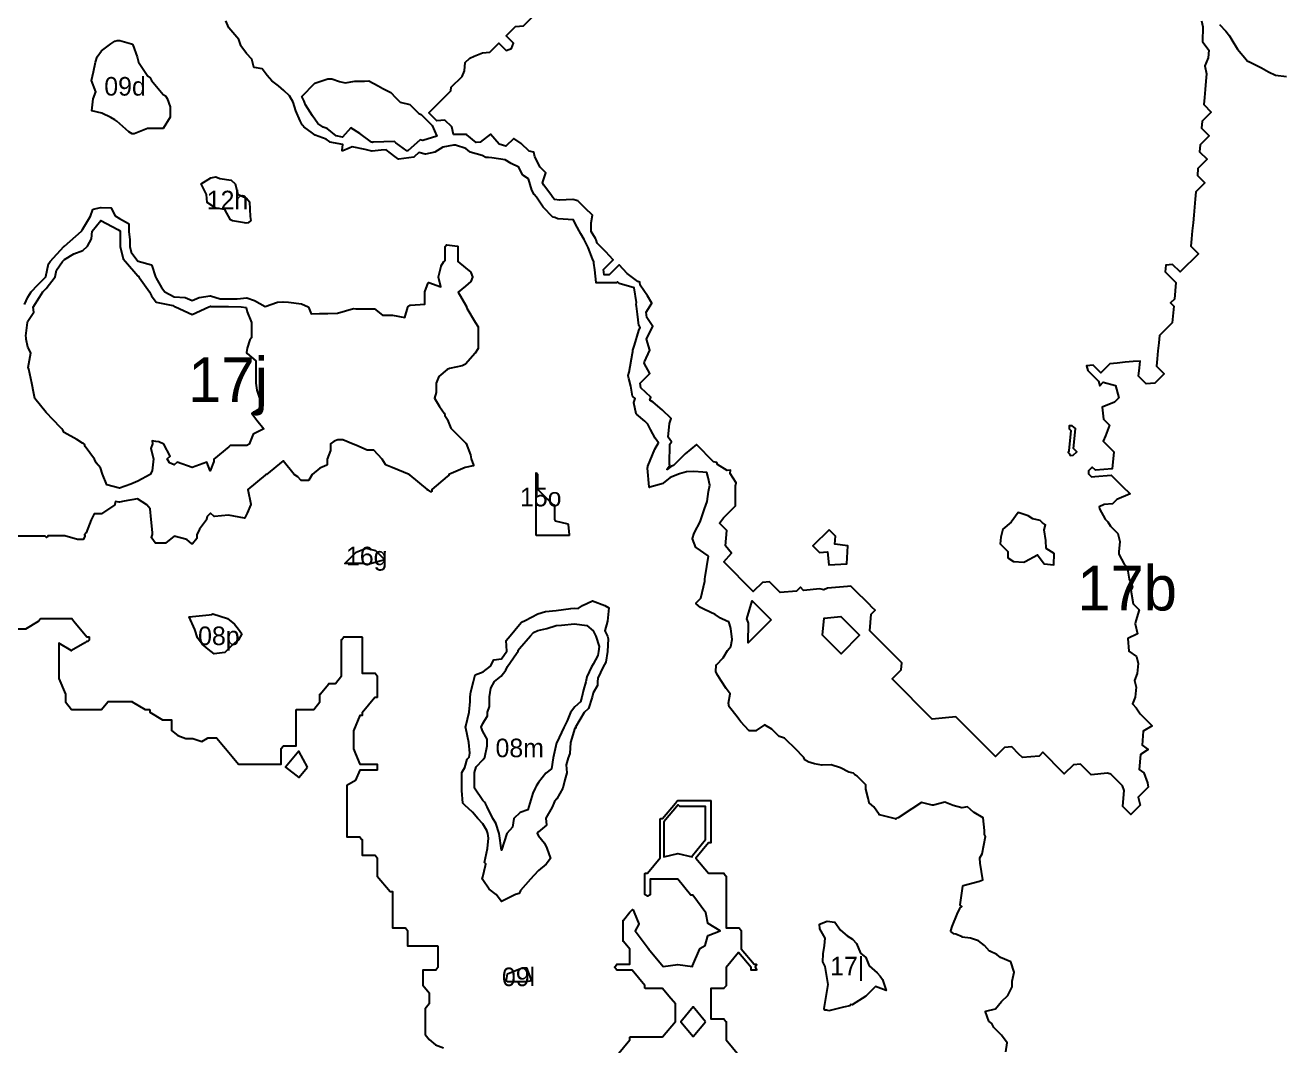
# Model space of a CAD drawing. Header units: millimetres. Extents: x 0 to 500, y 0 to 700.
# Drawn here: x 192.3 to 361.2, y 130.4 to 267.6 of the extents above; entities that cross this region are included whole.
import ezdxf
from ezdxf.enums import TextEntityAlignment as Align

# ---------------------------------------------------------------- set-up
doc = ezdxf.new("R2010")
doc.units = ezdxf.units.MM
doc.layers.add('CORTE', color=1, linetype='Continuous')
doc.layers.add('GRABADO', color=5, linetype='Continuous')

msp = doc.modelspace()

# ---------------------------------------------------------------- linework, layer by layer
at = {"layer": 'CORTE'}
for points in [[(324.12, 129.59), (324.29, 130.8), (323.54, 131.82), (322.51, 132.85), (322.51, 132.85), (322.5, 132.86), (322.22, 133.39), (321.85, 133.68), (321.85, 133.69), (321.85, 133.69), (321.84, 133.7), (321.84, 133.71), (321.38, 134.98), (321.38, 134.98), (321.38, 134.99), (321.38, 135), (321.38, 135.01), (321.38, 135.01), (321.38, 135.02), (321.38, 135.03), (321.38, 135.03), (321.39, 135.04), (321.39, 135.05), (321.4, 135.06), (321.41, 135.07), (321.42, 135.07), (321.43, 135.07), (322.74, 135.4), (323.52, 136.37), (323.53, 136.38), (323.53, 136.38), (324.36, 137.16), (324.96, 138.35), (324.96, 139.08), (324.96, 139.08), (324.96, 139.09), (325.22, 140.33), (324.77, 141.69), (323.39, 142.26), (323.39, 142.26), (323.38, 142.27), (323.38, 142.27), (323.37, 142.27), (322.92, 142.7), (321.94, 143.11), (321.94, 143.11), (321.93, 143.11), (321.92, 143.12), (321.92, 143.12), (321.22, 143.9), (320.45, 144.53), (319.35, 144.86), (318.25, 145.03), (318.25, 145.03), (318.24, 145.04), (317.4, 145.42), (317.09, 145.48), (317.08, 145.49), (317.07, 145.49), (317.06, 145.5), (317.06, 145.5), (316.74, 145.79), (316.73, 145.8), (316.73, 145.81), (316.72, 145.82), (316.72, 145.82), (316.72, 145.83), (316.71, 145.84), (316.71, 145.85), (316.71, 145.85), (316.71, 145.86), (316.72, 145.87), (316.72, 145.87), (316.9, 146.43), (317.59, 148.1), (317.92, 148.87), (317.92, 148.87), (317.93, 148.88), (317.93, 148.89), (318.18, 149.13), (317.98, 149.32), (317.98, 149.33), (317.97, 149.34), (317.97, 149.34), (317.97, 149.35), (317.97, 149.36), (317.96, 149.37), (317.96, 149.37), (317.96, 149.38), (318.33, 151.89), (318.33, 151.9), (318.33, 151.91), (318.34, 151.92), (318.34, 151.92), (318.35, 151.93), (318.36, 151.94), (318.36, 151.94), (318.37, 151.95), (318.37, 151.95), (318.38, 151.95), (320.58, 152.56), (321.01, 152.71), (320.66, 154.94), (320.66, 154.94), (320.62, 155.63), (320.62, 155.64), (320.62, 155.65), (320.62, 155.66), (320.62, 155.67), (320.63, 155.67), (320.95, 156.21), (321.36, 158.53), (321.26, 158.82), (321.26, 158.82), (321.26, 158.83), (321.26, 158.84), (321.25, 159.34), (321.05, 161.06), (319.84, 161.79), (319.83, 161.79), (319.34, 162.19), (318.96, 162.53), (318.21, 162.39), (318.2, 162.39), (318.18, 162.39), (318.18, 162.39), (317.01, 162.71), (317.01, 162.71), (315.89, 163.15), (314.39, 162.76), (314.38, 162.76), (314.21, 162.76), (314.2, 162.76), (314.19, 162.76), (312.76, 163.1), (311.46, 162.27), (309.64, 161.05), (309.64, 161.04), (309.63, 161.04), (309.63, 161.04), (309.44, 160.99), (309.37, 160.91), (309.35, 160.9), (309.34, 160.9), (309.33, 160.9), (309.32, 160.89), (309.31, 160.89), (309.3, 160.9), (307.13, 161.47), (307.13, 161.47), (307.12, 161.47), (307.11, 161.48), (307.1, 161.48), (307.1, 161.49), (307.1, 161.49), (307.09, 161.5), (306.35, 162.55), (305.77, 163.04), (305.76, 163.04), (305.76, 163.05), (305.75, 163.05), (305.75, 163.06), (305.75, 163.07), (305.63, 163.69), (305.29, 164.91), (305.29, 164.91), (305.29, 164.92), (305.28, 165.48), (304.11, 166.65), (303.83, 166.85), (303.82, 166.85), (303.82, 166.86), (303.63, 167.07), (303.02, 167.18), (303.01, 167.18), (303.01, 167.18), (303.01, 167.18), (301.9, 167.78), (300.62, 168.19), (299.42, 168.14), (299.41, 168.14), (299.4, 168.14), (298.41, 168.32), (298.41, 168.33), (297.5, 168.6), (297.49, 168.6), (297.48, 168.61), (297.15, 168.8), (297.14, 168.81), (297.14, 168.81), (297.13, 168.82), (297.13, 168.83), (297.12, 168.83), (297.12, 168.84), (296.97, 169.16), (295.82, 170.38), (294.59, 171.54), (294.35, 171.77), (293.68, 171.98), (293.68, 171.98), (293.67, 171.98), (293.66, 171.99), (293.66, 171.99), (293.66, 171.99), (292.67, 172.98), (291.69, 173.56), (290.57, 172.78), (290.56, 172.77), (290.55, 172.77), (290.54, 172.77), (290.53, 172.77), (290.53, 172.77), (289.64, 172.77), (289.63, 172.77), (289.62, 172.78), (289.61, 172.78), (289.61, 172.78), (289.6, 172.79), (289.59, 172.79), (289.58, 172.8), (288.52, 173.96), (288.52, 173.96), (288.23, 174.33), (288.22, 174.33), (288.01, 174.63), (286.96, 175.95), (286.96, 175.96), (286.95, 175.96), (286.95, 175.98), (286.82, 176.45), (286.82, 176.46), (286.82, 176.47), (286.82, 176.48), (286.82, 176.49), (287.07, 177.72), (286.55, 178.42), (286.55, 178.42), (285.87, 179.45), (285.87, 179.45), (285.42, 180.18), (285.15, 180.67), (285.14, 180.68), (285.14, 180.69), (285.14, 180.7), (285.14, 180.71), (285.19, 181.57), (285.19, 181.58), (285.19, 181.58), (285.19, 181.59), (285.2, 181.6), (285.2, 181.61), (285.2, 181.61), (285.21, 181.62), (286.14, 182.55), (286.72, 183.55), (286.72, 183.55), (287.17, 184.07), (287.34, 185.03), (287.14, 186.52), (286.96, 187.14), (286.87, 187.38), (286.63, 187.51), (285.77, 187.88), (285.76, 187.88), (285.75, 187.89), (285.03, 188.39), (283.63, 189.08), (283.1, 189.34), (283.1, 189.34), (283.09, 189.34), (282.51, 189.84), (282.51, 189.85), (282.5, 189.85), (282.5, 189.86), (282.49, 189.87), (282.49, 189.88), (282.49, 189.88), (282.49, 189.89), (282.49, 189.9), (282.49, 189.91), (282.49, 189.91), (282.49, 189.92), (282.49, 189.93), (282.5, 189.94), (282.51, 189.95), (283.14, 190.58), (283.64, 192.88), (283.65, 193.16), (283.66, 193.16), (283.7, 193.44), (284.14, 196.25), (284.13, 196.29), (282.49, 197.38), (282.48, 197.39), (282.48, 197.39), (282.47, 197.4), (282.47, 197.4), (282.47, 197.41), (282.46, 197.41), (282.01, 198.55), (282.01, 198.56), (282.01, 198.58), (282.01, 198.59), (282.01, 198.6), (282.21, 199.32), (282.21, 199.33), (283.06, 200.95), (283.08, 201), (283.63, 202.6), (283.96, 203.56), (284.14, 204.91), (284.14, 204.91), (284.35, 205.79), (284.12, 206.82), (283.91, 207.46), (283.41, 207.54), (282.2, 207.59), (281.21, 207.57), (280.24, 207.29), (279.02, 206.79), (278.08, 206.02), (278.07, 206.02), (278.06, 206.02), (278.06, 206.01), (276.25, 205.49), (276.24, 205.48), (276.23, 205.48), (276.22, 205.49), (276.21, 205.49), (276.21, 205.49), (276.2, 205.49), (276.19, 205.5), (276.18, 205.5), (276.18, 205.51), (276.18, 205.51), (276.17, 205.52), (276.17, 205.53), (276.16, 205.53), (276.16, 205.54), (276.16, 205.54), (276.16, 205.55), (275.96, 208.08), (275.97, 208.09), (275.97, 208.1), (275.97, 208.11), (275.97, 208.12), (276.02, 208.19), (276.01, 208.27), (276.01, 208.28), (276.01, 208.29), (276.01, 208.3), (276.01, 208.31), (276.95, 210.6), (277.43, 211.45), (276.98, 212.09), (276.97, 212.09), (276.36, 213.24), (275.99, 213.98), (275.59, 214.37), (274.48, 215.32), (274.47, 215.33), (274.46, 215.34), (274.46, 215.35), (274.46, 215.35), (274.45, 215.36), (274.11, 216.84), (274.11, 216.85), (274.1, 216.86), (274.1, 216.87), (274.11, 216.87), (274.28, 217.43), (273.98, 217.71), (273.97, 217.71), (273.96, 217.72), (273.96, 217.73), (273.95, 217.74), (273.73, 219.06), (273.46, 220.13), (273.34, 220.49), (273.34, 220.49), (273.34, 220.5), (273.34, 220.5), (273.34, 220.52), (273.34, 220.53), (273.34, 220.53), (273.5, 220.95), (273.94, 223.52), (273.97, 223.72), (273.99, 223.9), (273.99, 223.91), (273.99, 223.91), (274.23, 224.6), (274.8, 226.57), (274.8, 226.57), (274.8, 226.58), (274.99, 226.95), (274.82, 227.22), (274.81, 227.23), (274.81, 227.23), (274.81, 227.24), (274.8, 227.25), (274.61, 228.74), (274.61, 228.74), (274.49, 229.82), (274.45, 230.02), (274.45, 230.03), (274.44, 230.04), (274.44, 230.05), (274.48, 230.32), (274.16, 232.31), (272.16, 232.9), (272.16, 232.91), (272.15, 232.91), (272.15, 232.91), (272, 233.02), (272, 233.02), (272, 233.03), (271.94, 233.09), (271.86, 233.01), (271.86, 233), (271.84, 232.99), (271.83, 232.99), (271.82, 232.99), (271.82, 232.99), (271.81, 232.99), (269.12, 232.95), (269.11, 232.95), (269.09, 232.95), (269.09, 232.95), (269.08, 232.96), (269.07, 232.97), (269.06, 232.97), (269.05, 232.98), (269.05, 232.99), (269.05, 232.99), (269.04, 233), (269.04, 233.01), (268.87, 234.72), (268.76, 235.62), (268.75, 235.79), (268.56, 236.21), (268.56, 236.22), (268, 237.71), (267.45, 238.8), (266.98, 239.56), (266.98, 239.56), (266.29, 240.87), (266.02, 241.44), (263.92, 241.58), (263.92, 241.58), (263.92, 241.58), (263.91, 241.59), (263.49, 241.75), (263.29, 241.78), (263.29, 241.78), (263.28, 241.78), (263.27, 241.79), (263.26, 241.79), (263.26, 241.79), (263.25, 241.8), (261.92, 243.13), (261.02, 244.5), (260.75, 244.86), (260.75, 244.86), (260.42, 245.42), (260.41, 245.43), (260.41, 245.43), (259.95, 246.93), (259.2, 247.46), (259.19, 247.47), (259.18, 247.48), (259.18, 247.48), (258.65, 248.5), (257.63, 249.03), (257.63, 249.03), (256.83, 249.51), (255.02, 249.77), (254.59, 249.81), (254.27, 249.81), (254.27, 249.81), (254.26, 249.81), (254.25, 249.81), (254.24, 249.82), (254.24, 249.82), (253.73, 250.09), (252.11, 250.55), (252.1, 250.56), (252.09, 250.56), (252.08, 250.57), (251.53, 251.04), (250.16, 251.47), (249.88, 251.47), (248.46, 251.22), (247.39, 250.54), (247.39, 250.53), (247.38, 250.53), (247.37, 250.53), (246.11, 250.28), (246.11, 250.28), (246.09, 250.28), (246.08, 250.28), (245.25, 250.47), (244.6, 249.89), (244.59, 249.89), (244.58, 249.88), (244.56, 249.87), (242.53, 249.58), (242.52, 249.58), (242.51, 249.58), (242.51, 249.58), (242.5, 249.58), (242.49, 249.59), (242.48, 249.59), (242.48, 249.59), (241.99, 249.97), (240.86, 250.83), (240.16, 250.81), (238.96, 250.65), (238.95, 250.65), (238.94, 250.65), (238.93, 250.65), (238.04, 250.89), (236.26, 251.26), (235.88, 251.07), (235.87, 251.07), (235.03, 250.72), (235.02, 250.72), (235.01, 250.72), (235, 250.72), (234.99, 250.72), (234.98, 250.72), (234.97, 250.72), (234.96, 250.73), (234.95, 250.73), (234.95, 250.74), (234.94, 250.75), (234.93, 250.76), (234.93, 250.77), (234.93, 250.77), (234.93, 250.78), (234.93, 250.79), (234.93, 250.79), (235, 251.55), (233.28, 251.89), (233.27, 251.89), (233.27, 251.9), (233.26, 251.9), (233.25, 251.9), (233.25, 251.91), (232.78, 252.29), (231.31, 252.82), (231.3, 252.82), (231.3, 252.83), (231.3, 252.83), (230.94, 253.08), (230.94, 253.08), (229.77, 253.93), (229.77, 253.94), (229.76, 253.94), (229.76, 253.95), (229.65, 254.1), (229.56, 254.22), (229.56, 254.22), (229.27, 254.75), (229.27, 254.75), (228.72, 256.08), (228.72, 256.08), (228.34, 257.26), (227.87, 258.09), (227.07, 258.83), (226.39, 259.46), (225.48, 260.11), (225.48, 260.12), (225.47, 260.12), (225.47, 260.13), (224.87, 260.85), (224.87, 260.85), (224.2, 261.76), (223.14, 261.92), (223.13, 261.93), (223.12, 261.93), (223.12, 261.93), (223.11, 261.94), (223.1, 261.94), (223.1, 261.95), (223.09, 261.95), (223.09, 261.96), (223.08, 261.97), (223.08, 261.97), (222.77, 263.04), (222.09, 263.82), (222.09, 263.82), (221.31, 264.84), (221.31, 264.85), (221.3, 264.85), (221.3, 264.86), (221.06, 265.7), (220.76, 265.98), (220.76, 265.98), (219.72, 267.23), (219.72, 267.23), (219.71, 267.24), (219.31, 268.17)], [(352.81, 267.7), (353.65, 266.78), (353.65, 266.78), (354.15, 266.17), (354.16, 266.17), (354.49, 265.64), (355.26, 264.4), (356.45, 262.96), (356.46, 262.96), (356.46, 262.96), (356.54, 262.81), (356.73, 262.74), (356.74, 262.74), (358.47, 261.89), (358.47, 261.89), (359.42, 261.33), (360.35, 260.9), (361.82, 260.72)], [(192.25, 230.08), (192.69, 231.05), (192.69, 231.05), (193.13, 231.76), (193.14, 231.77), (194.04, 232.69), (195.12, 233.8), (195.13, 233.82), (195.48, 235.52), (195.48, 235.53), (195.48, 235.53), (195.49, 235.54), (195.49, 235.55), (195.69, 235.84), (195.7, 235.84), (197.54, 237.84), (197.57, 237.88), (197.57, 237.88), (197.57, 237.89), (197.58, 237.89), (197.59, 237.9), (197.59, 237.91), (197.6, 237.91), (197.61, 237.91), (197.61, 237.92), (199.9, 239.92), (199.94, 239.98), (200.03, 240.14), (200.03, 240.14), (201.11, 241.94), (201.42, 242.81), (201.42, 242.81), (201.43, 242.83), (201.43, 242.83), (201.44, 242.84), (201.45, 242.85), (201.46, 242.85), (201.47, 242.86), (202.52, 243.12), (202.53, 243.12), (202.54, 243.12), (203.84, 243.07), (203.84, 243.07), (203.85, 243.07), (203.85, 243.06), (203.86, 243.06), (203.87, 243.06), (203.88, 243.05), (203.89, 243.04), (203.9, 243.04), (203.9, 243.03), (204.41, 241.96), (205.02, 241.62), (206.22, 240.94), (206.22, 240.94), (206.23, 240.93), (206.24, 240.92), (206.24, 240.92), (206.25, 240.91), (206.25, 240.9), (206.26, 240.9), (206.26, 240.89), (206.26, 240.88), (206.26, 239.88), (206.4, 238.76), (206.4, 238.76), (206.4, 237.84), (206.59, 237.11), (207.48, 235.88), (207.51, 235.87), (209.3, 235.37), (209.31, 235.37), (209.32, 235.36), (209.33, 235.35), (209.34, 235.35), (209.34, 235.34), (209.34, 235.34), (209.35, 235.33), (209.35, 235.32), (209.83, 233.79), (209.94, 233.62), (210.66, 232.36), (211.1, 231.78), (212.34, 231.08), (213.81, 230.99), (213.82, 230.99), (213.83, 230.99), (214.77, 230.59), (215.71, 230.98), (215.71, 230.99), (215.72, 230.99), (217.2, 231.24), (217.21, 231.24), (217.22, 231.24), (217.23, 231.23), (218.53, 230.84), (219.66, 230.84), (220.83, 230.82), (222.1, 230.96), (222.1, 230.96), (222.11, 230.96), (222.12, 230.96), (223.15, 230.6), (223.16, 230.6), (224.56, 229.78), (226.24, 230.36), (226.25, 230.36), (226.26, 230.36), (226.26, 230.36), (226.99, 230.42), (226.99, 230.42), (227.73, 230.37), (227.73, 230.37), (229.45, 230.17), (229.46, 230.17), (229.47, 230.17), (230.36, 229.75), (230.36, 229.75), (230.37, 229.74), (230.38, 229.74), (230.38, 229.73), (230.39, 229.72), (230.39, 229.72), (230.39, 229.72), (230.78, 228.8), (231.88, 228.87), (231.89, 228.87), (232.99, 228.84), (234.32, 228.88), (236.46, 229.5), (236.46, 229.5), (236.47, 229.5), (236.78, 229.49), (239.23, 229.49), (239.24, 229.49), (239.25, 229.48), (239.26, 229.48), (239.27, 229.47), (240.35, 228.64), (241.67, 228.64), (241.68, 228.64), (243.35, 228.33), (243.74, 229.71), (243.74, 229.71), (243.74, 229.72), (243.75, 229.73), (243.75, 229.73), (243.76, 229.74), (244.07, 229.95), (244.08, 229.96), (244.09, 229.96), (244.1, 229.96), (246.05, 230.12), (246.05, 231.73), (246.05, 231.73), (246.05, 231.74), (246.05, 231.74), (246.49, 232.95), (246.49, 232.96), (246.5, 232.97), (246.51, 232.98), (246.52, 232.99), (246.53, 233), (246.55, 233), (246.56, 233), (246.56, 233), (246.57, 233), (246.58, 233), (248.2, 232.42), (247.89, 233.74), (247.89, 233.75), (247.89, 233.75), (247.89, 233.76), (247.89, 233.77), (247.89, 233.77), (248.24, 235.23), (248.24, 235.24), (248.24, 235.25), (248.59, 235.84), (248.6, 235.85), (248.61, 235.85), (248.61, 235.86), (248.62, 235.86), (248.78, 235.96), (248.78, 237.84), (248.78, 237.84), (248.79, 237.85), (248.79, 237.86), (248.79, 237.87), (248.8, 237.88), (248.8, 237.88), (248.95, 238.08), (248.95, 238.08), (248.96, 238.08), (248.97, 238.09), (248.98, 238.1), (249, 238.1), (249.01, 238.1), (250.41, 237.91), (250.42, 237.91), (250.43, 237.9), (250.44, 237.9), (250.44, 237.9), (250.45, 237.89), (250.46, 237.88), (250.46, 237.88), (250.47, 237.87), (250.47, 237.86), (250.47, 237.84), (250.48, 237.84), (250.48, 235.83), (251.5, 234.98), (252.2, 234.4), (252.2, 234.4), (252.21, 234.39), (252.21, 234.38), (252.22, 234.37), (252.45, 233.79), (252.45, 233.78), (252.45, 233.77), (252.46, 233.76), (252.45, 233.75), (252.45, 233.74), (252.22, 233.15), (252.22, 233.14), (252.21, 233.14), (252.21, 233.13), (252.2, 233.13), (251.5, 232.54), (250.5, 231.7), (251.52, 230), (251.63, 229.81), (251.63, 229.81), (251.63, 229.8), (251.64, 229.79), (251.64, 229.78), (251.64, 229.78), (251.64, 229.77), (251.64, 229.76), (251.64, 229.76), (251.62, 229.69), (251.68, 229.58), (252.82, 227.68), (253.2, 227.05), (253.2, 227.05), (253.21, 227.04), (253.21, 227.03), (253.21, 227.02), (253.21, 227.01), (253.21, 225.61), (253.21, 224.2), (253.21, 224.19), (253.21, 224.19), (253.21, 224.18), (253.21, 224.17), (253.2, 224.16), (252.82, 223.53), (252.82, 223.52), (251.51, 222.06), (251.5, 222.06), (251.5, 222.05), (251.07, 221.82), (251.06, 221.81), (251.05, 221.81), (251.05, 221.81), (249.36, 221.46), (249.05, 221.33), (247.93, 220.4), (247.56, 219.48), (247.56, 218.22), (247.56, 218.21), (247.34, 217.47), (248.02, 216.33), (248.64, 215.46), (248.65, 215.46), (248.65, 215.45), (248.66, 215.44), (248.73, 215.15), (249.07, 214.58), (249.07, 214.57), (249.53, 213.42), (250.42, 212.53), (251.5, 211.45), (251.56, 211.39), (251.57, 211.39), (251.57, 211.38), (251.57, 211.37), (251.58, 211.37), (252.18, 209.87), (252.18, 209.87), (252.18, 209.86), (252.27, 209.32), (252.57, 208.46), (252.57, 208.45), (252.57, 208.44), (252.57, 208.43), (252.57, 208.43), (252.57, 208.42), (252.57, 208.41), (252.57, 208.4), (252.56, 208.39), (252.56, 208.38), (252.55, 208.38), (252.55, 208.37), (252.53, 208.37), (252.52, 208.36), (252.52, 208.36), (251.47, 208.14), (249.25, 207.21), (249.25, 207.12), (249.25, 207.12), (249.25, 207.11), (249.25, 207.11), (249.24, 207.1), (249.24, 207.09), (249.23, 207.08), (249.23, 207.08), (249.23, 207.08), (249.22, 207.07), (249.05, 206.93), (246.97, 205.19), (246.97, 204.94), (246.97, 204.93), (246.96, 204.92), (246.96, 204.91), (246.95, 204.9), (246.94, 204.89), (246.94, 204.89), (246.93, 204.88), (246.92, 204.88), (246.91, 204.87), (246.9, 204.87), (246.89, 204.87), (246.89, 204.87), (246.87, 204.88), (246.86, 204.88), (246.86, 204.88), (246.54, 205.08), (246.47, 205.08), (246.46, 205.08), (246.45, 205.09), (246.43, 205.1), (246.43, 205.1), (246.42, 205.11), (246.41, 205.12), (246.41, 205.12), (246.41, 205.13), (246.39, 205.18), (244.08, 207.1), (244.01, 207.12), (244, 207.13), (244, 207.13), (243.99, 207.13), (243.98, 207.14), (243.91, 207.2), (241.64, 208.15), (240.77, 208.51), (240.77, 208.51), (240.76, 208.52), (240.75, 208.52), (240.74, 208.53), (240.74, 208.53), (240.74, 208.54), (240.3, 209.26), (239.19, 210.49), (238.29, 210.49), (238.29, 210.49), (238.28, 210.49), (238.27, 210.5), (238.27, 210.5), (236.75, 211.13), (236.41, 211.27), (235.02, 211.85), (234.34, 211.85), (233.84, 211.71), (233.36, 211.31), (233.36, 210.46), (233.36, 210.45), (233.35, 210.44), (233.35, 210.44), (232.89, 209.29), (232.89, 208.53), (232.89, 208.52), (232.89, 208.51), (232.88, 208.5), (232.88, 208.49), (232.87, 208.48), (232.87, 208.48), (232.87, 208.47), (232.85, 208.46), (231.93, 208.08), (230.89, 207.22), (230.43, 206.45), (230.43, 206.44), (230.41, 206.43), (230.41, 206.43), (230.4, 206.42), (230.38, 206.42), (229.43, 206.42), (229.42, 206.42), (229.41, 206.42), (229.4, 206.43), (229.39, 206.43), (229.39, 206.44), (229.39, 206.44), (228.99, 206.88), (228.47, 207.2), (228.46, 207.21), (228.46, 207.21), (228.46, 207.22), (226.99, 209.06), (224.76, 207.2), (224.75, 207.2), (224.63, 207.15), (224.59, 207.13), (222.25, 205.18), (222.25, 205.17), (222.64, 203.2), (222.64, 203.2), (222.64, 203.19), (222.64, 203.18), (222.64, 203.17), (222.64, 203.17), (222.64, 203.16), (222.17, 202), (222.17, 202), (221.87, 201.37), (221.87, 201.36), (221.86, 201.36), (221.85, 201.35), (221.84, 201.34), (221.83, 201.33), (221.81, 201.33), (221.81, 201.33), (221.8, 201.33), (219.66, 201.72), (217.79, 201.55), (217.79, 201.55), (217.77, 201.55), (217.76, 201.56), (217.75, 201.56), (217.74, 201.56), (217.74, 201.57), (217.22, 202), (216.78, 201.54), (216.72, 201.14), (216.72, 201.13), (216.71, 201.13), (216.71, 201.12), (216.71, 201.11), (215.76, 199.85), (215.4, 199.1), (215.4, 198.65), (215.4, 198.64), (215.4, 198.63), (215.39, 198.62), (215.39, 198.61), (215.39, 198.61), (214.82, 197.9), (214.82, 197.89), (214.8, 197.88), (214.79, 197.88), (214.79, 197.88), (214.78, 197.88), (214.76, 197.88), (214.75, 197.88), (214.73, 197.89), (214.72, 197.89), (214.04, 198.46), (212.34, 198.94), (211.2, 197.99), (211.2, 197.98), (211.19, 197.98), (211.19, 197.98), (211.18, 197.97), (211.17, 197.97), (211.17, 197.97), (211.16, 197.97), (209.87, 197.97), (209.86, 197.97), (209.85, 197.97), (209.85, 197.98), (209.84, 197.98), (209.83, 197.99), (209.82, 198), (209.33, 198.67), (209.33, 198.68), (209.33, 198.69), (209.32, 198.69), (209.32, 198.7), (209.32, 198.71), (209.32, 198.72), (209.32, 198.73), (209.32, 198.73), (209.44, 199.13), (209.45, 199.4), (209.28, 201.14), (209.13, 202.6), (208.66, 203.13), (207.41, 203.95), (205.63, 203.64), (205, 203.51), (204.99, 203.51), (204.98, 203.51), (204.98, 203.51), (204.46, 203.59), (204.38, 203.17), (204.38, 203.17), (204.38, 203.16), (204.38, 203.15), (204.37, 203.15), (204.37, 203.14), (204.37, 203.14), (204.36, 203.13), (202.58, 201.91), (202.57, 201.91), (202.56, 201.9), (202.55, 201.9), (202.54, 201.9), (201.6, 201.9), (201.21, 201.12), (200.51, 199.37), (200.51, 199.36), (200.32, 199.1), (200.35, 198.97), (200.35, 198.97), (200.36, 198.96), (200.36, 198.96), (200.36, 198.95), (200.35, 198.94), (200.35, 198.93), (200.35, 198.93), (200.16, 198.5), (200.16, 198.5), (200.16, 198.49), (200.15, 198.48), (200.14, 198.47), (200.13, 198.47), (200.12, 198.46), (200.1, 198.46), (199.39, 198.46), (199.38, 198.46), (197.64, 198.95), (195.36, 198.95), (195.27, 198.79), (195.26, 198.78), (195.25, 198.78), (195.24, 198.77), (195.24, 198.77), (195.22, 198.76), (195.2, 198.76), (195.19, 198.76), (195.17, 198.77), (195.16, 198.77), (195.16, 198.78), (195.01, 198.9), (190.51, 198.9)], [(189.54, 186.46), (192.4, 186.46), (194.13, 187.49), (194.26, 187.65), (194.4, 187.82), (194.4, 187.82), (194.41, 187.83), (194.41, 187.83), (194.42, 187.84), (194.43, 187.84), (194.44, 187.85), (194.45, 187.85), (198.54, 187.85), (198.55, 187.85), (198.56, 187.84), (198.57, 187.84), (198.57, 187.83), (198.58, 187.83), (198.73, 187.65), (198.87, 187.49), (200.6, 185.4), (200.85, 185.4), (200.86, 185.4), (200.88, 185.4), (200.89, 185.39), (200.89, 185.39), (200.9, 185.38), (200.91, 185.37), (200.91, 185.36), (200.92, 185.35), (200.92, 185.34), (200.92, 185.33), (200.92, 185.33), (200.92, 184.99), (200.92, 184.99), (200.92, 184.98), (200.92, 184.97), (200.92, 184.96), (200.92, 184.96), (200.91, 184.95), (200.76, 184.77), (200.76, 184.77), (200.75, 184.77), (200.75, 184.76), (200.75, 184.76), (200.74, 184.76), (200.72, 184.75), (200.71, 184.75), (200.59, 184.75), (200.33, 184.59), (198.57, 183.53), (198.57, 183.53), (198.56, 183.53), (198.55, 183.52), (198.54, 183.52), (198.54, 183.52), (198.53, 183.52), (198.52, 183.52), (198.51, 183.52), (198.51, 183.53), (198.5, 183.53), (198.49, 183.53), (196.85, 184.52), (196.85, 179.78), (197.73, 177.68), (197.73, 177.68), (197.73, 177.67), (197.73, 177.66), (197.73, 177.66), (197.73, 176.63), (198.57, 175.62), (202.57, 175.62), (203.43, 176.65), (203.43, 176.66), (203.44, 176.66), (203.44, 176.66), (203.45, 176.67), (203.46, 176.67), (203.47, 176.68), (203.48, 176.68), (206.69, 176.68), (206.69, 176.68), (206.7, 176.68), (206.71, 176.67), (206.72, 176.67), (208.46, 175.62), (209, 175.62), (209.02, 175.62), (209.04, 175.61), (209.05, 175.6), (209.05, 175.6), (209.06, 175.59), (209.06, 175.59), (209.07, 175.58), (209.07, 175.57), (209.07, 175.57), (209.07, 175.56), (209.08, 175.55), (209.08, 175.54), (209.08, 175.25), (210.78, 174.23), (211.93, 174.23), (211.94, 174.23), (211.95, 174.22), (211.96, 174.22), (211.97, 174.21), (211.97, 174.21), (211.98, 174.21), (211.99, 174.19), (211.99, 174.19), (211.99, 174.18), (212, 174.17), (212, 174.16), (212, 174.16), (212, 172.8), (212.84, 172.13), (213.9, 171.7), (214.84, 171.7), (214.84, 171.7), (214.85, 171.7), (216.09, 171.33), (216.83, 171.78), (216.84, 171.78), (216.85, 171.78), (216.86, 171.79), (216.87, 171.79), (218.04, 171.79), (218.06, 171.78), (218.07, 171.78), (218.08, 171.77), (218.09, 171.77), (218.09, 171.77), (218.09, 171.76), (218.97, 170.7), (219.25, 170.37), (220.13, 169.31), (220.98, 168.28), (226.71, 168.28), (226.71, 170.32), (226.71, 170.32), (226.71, 170.33), (226.71, 170.34), (226.71, 170.35), (226.72, 170.35), (226.72, 170.36), (227.01, 170.7), (227.01, 170.7), (227.02, 170.71), (227.03, 170.72), (227.03, 170.72), (227.03, 170.72), (227.05, 170.73), (227.06, 170.73), (228.75, 170.73), (228.75, 175.54), (228.75, 175.55), (228.75, 175.56), (228.75, 175.57), (228.75, 175.57), (228.76, 175.58), (228.76, 175.59), (228.77, 175.6), (228.77, 175.6), (228.78, 175.61), (228.8, 175.62), (228.81, 175.62), (228.82, 175.62), (231.1, 175.62), (231.94, 176.63), (231.94, 177.66), (231.94, 177.66), (231.94, 177.67), (231.94, 177.68), (231.95, 177.68), (231.95, 177.69), (231.95, 177.7), (233.12, 179.09), (233.12, 179.1), (233.14, 179.11), (233.14, 179.12), (233.16, 179.12), (233.17, 179.12), (234.02, 179.12), (234.86, 180.13), (234.86, 184.99), (234.86, 185), (234.86, 185.01), (234.86, 185.01), (234.87, 185.02), (234.87, 185.03), (234.87, 185.03), (235.16, 185.38), (235.16, 185.38), (235.17, 185.39), (235.18, 185.39), (235.19, 185.4), (235.2, 185.4), (235.21, 185.4), (237.54, 185.4), (237.55, 185.4), (237.56, 185.4), (237.57, 185.39), (237.58, 185.39), (237.58, 185.39), (237.59, 185.38), (237.59, 185.37), (237.6, 185.36), (237.6, 185.35), (237.61, 185.34), (237.61, 185.33), (237.61, 185.33), (237.61, 180.51), (239.3, 180.51), (239.31, 180.51), (239.32, 180.5), (239.33, 180.5), (239.33, 180.5), (239.34, 180.49), (239.35, 180.49), (239.35, 180.48), (239.63, 180.15), (239.63, 180.14), (239.64, 180.14), (239.64, 180.13), (239.64, 180.12), (239.64, 180.12), (239.64, 180.11), (239.65, 180.1), (239.65, 177.32), (239.64, 177.31), (239.64, 177.31), (239.64, 177.3), (239.64, 177.29), (239.64, 177.28), (239.63, 177.28), (239.63, 177.27), (239.62, 177.27), (239.62, 177.26), (239.61, 177.25), (239.59, 177.25), (239.57, 177.24), (239.33, 177.24), (237.61, 175.18), (237.61, 174.87), (237.61, 174.87), (237.61, 174.86), (237.6, 174.85), (237.6, 174.84), (237.6, 174.84), (237.6, 174.83), (237.59, 174.83), (237.58, 174.81), (237.57, 174.81), (237.57, 174.81), (237.56, 174.8), (237.55, 174.8), (237.54, 174.8), (237.3, 174.8), (236.45, 172.75), (236.45, 170.33), (236.74, 169.64), (237.3, 168.28), (239.57, 168.28), (239.58, 168.28), (239.6, 168.28), (239.6, 168.28), (239.61, 168.27), (239.61, 168.27), (239.62, 168.26), (239.63, 168.26), (239.63, 168.25), (239.64, 168.24), (239.64, 168.23), (239.64, 168.22), (239.64, 168.21), (239.65, 168.21), (239.65, 167.54), (239.64, 167.53), (239.64, 167.52), (239.64, 167.51), (239.64, 167.51), (239.64, 167.5), (239.63, 167.5), (239.63, 167.49), (239.62, 167.48), (239.61, 167.47), (239.6, 167.47), (239.59, 167.46), (239.57, 167.46), (237.3, 167.46), (236.74, 166.1), (236.73, 166.09), (236.73, 166.09), (236.73, 166.08), (236.72, 166.08), (236.72, 166.07), (236.71, 166.07), (235.57, 165.38), (235.57, 158.5), (237.26, 158.5), (237.27, 158.5), (237.28, 158.49), (237.29, 158.49), (237.29, 158.49), (237.3, 158.48), (237.31, 158.47), (237.59, 158.14), (237.59, 158.13), (237.6, 158.13), (237.6, 158.12), (237.6, 158.11), (237.61, 158.11), (237.61, 158.1), (237.61, 158.09), (237.61, 156.05), (239.3, 156.05), (239.3, 156.05), (239.31, 156.05), (239.32, 156.05), (239.33, 156.05), (239.33, 156.04), (239.34, 156.03), (239.63, 155.69), (239.63, 155.69), (239.64, 155.68), (239.64, 155.67), (239.64, 155.67), (239.64, 155.66), (239.65, 155.65), (239.65, 155.65), (239.65, 153.53), (239.65, 153.23), (241.36, 151.16), (241.61, 151.16), (241.62, 151.16), (241.64, 151.16), (241.65, 151.15), (241.65, 151.15), (241.66, 151.14), (241.67, 151.14), (241.67, 151.13), (241.67, 151.12), (241.68, 151.12), (241.68, 151.1), (241.68, 151.09), (241.68, 151.09), (241.68, 150.75), (241.68, 146.27), (243.38, 146.27), (243.38, 146.27), (243.39, 146.27), (243.4, 146.26), (243.41, 146.26), (243.41, 146.26), (243.42, 146.25), (243.7, 145.91), (243.71, 145.91), (243.71, 145.9), (243.72, 145.89), (243.72, 145.88), (243.72, 145.88), (243.72, 145.87), (243.72, 145.86), (243.72, 143.83), (247.73, 143.83), (247.74, 143.83), (247.74, 143.82), (247.75, 143.82), (247.76, 143.82), (247.77, 143.81), (247.77, 143.8), (247.78, 143.8), (247.79, 143.79), (247.79, 143.79), (247.79, 143.78), (247.79, 143.77), (247.8, 143.76), (247.8, 143.76), (247.8, 143.75), (247.8, 140.97), (247.8, 140.96), (247.8, 140.96), (247.79, 140.95), (247.79, 140.94), (247.79, 140.94), (247.78, 140.93), (247.5, 140.59), (247.5, 140.58), (247.49, 140.58), (247.49, 140.57), (247.48, 140.57), (247.46, 140.56), (247.45, 140.56), (247.45, 140.56), (245.76, 140.56), (245.76, 138.55), (246.63, 137.52), (246.63, 137.52), (246.63, 137.51), (246.64, 137.5), (246.64, 137.5), (246.64, 137.49), (246.64, 137.48), (246.64, 137.48), (246.64, 136.08), (246.64, 136.07), (246.64, 136.07), (246.64, 136.06), (246.64, 136.05), (246.63, 136.05), (246.63, 136.04), (246.06, 135.36), (246.06, 131.91), (246.62, 131.24), (247.48, 130.55), (248.55, 130.12)], [(271.86, 129.15), (273.58, 131.22), (273.58, 131.53), (273.58, 131.53), (273.58, 131.54), (273.59, 131.54), (273.59, 131.55), (273.59, 131.56), (273.6, 131.57), (273.6, 131.57), (273.61, 131.58), (273.61, 131.58), (273.62, 131.59), (273.62, 131.59), (273.63, 131.59), (273.64, 131.6), (273.65, 131.6), (277.98, 131.6), (279.7, 133.66), (279.7, 136.05), (278.83, 137.08), (277.98, 138.12), (275.69, 138.12), (275.68, 138.12), (275.67, 138.12), (275.67, 138.12), (275.66, 138.13), (275.64, 138.14), (275.64, 138.14), (275.64, 138.14), (275.63, 138.15), (275.63, 138.15), (275.63, 138.16), (275.62, 138.17), (275.62, 138.18), (275.62, 138.18), (275.62, 138.5), (273.9, 140.56), (271.89, 140.56), (271.89, 140.56), (271.88, 140.56), (271.87, 140.57), (271.86, 140.57), (271.85, 140.58), (271.85, 140.58), (271.84, 140.59), (271.56, 140.92), (271.56, 140.93), (271.55, 140.94), (271.55, 140.95), (271.55, 140.96), (271.55, 140.96), (271.54, 140.97), (271.55, 140.98), (271.55, 140.98), (271.55, 140.99), (271.55, 141), (271.56, 141.01), (271.84, 141.36), (271.85, 141.36), (271.85, 141.37), (271.86, 141.37), (271.86, 141.37), (271.87, 141.38), (271.88, 141.38), (271.89, 141.38), (273.58, 141.38), (273.58, 143.39), (272.72, 144.42), (272.71, 144.43), (272.71, 144.43), (272.7, 144.45), (272.7, 144.46), (272.7, 144.47), (272.7, 147.26), (272.7, 147.27), (272.7, 147.28), (272.71, 147.29), (272.72, 147.3), (272.72, 147.3), (273.6, 148.36), (273.88, 148.69), (273.88, 148.69), (273.89, 148.7), (273.9, 148.71), (273.9, 148.71), (273.91, 148.71), (273.92, 148.72), (273.93, 148.72), (273.95, 148.72), (273.95, 148.72), (273.96, 148.71), (273.98, 148.71), (273.98, 148.7), (273.99, 148.7), (273.99, 148.69), (274, 148.68), (274, 148.68), (274.01, 148.67), (274.15, 148.34), (274.78, 146.82), (274.78, 146.82), (274.78, 146.81), (274.79, 146.8), (274.79, 146.79), (274.78, 146.78), (274.78, 146.77), (274.78, 146.76), (274.32, 145.87), (276.03, 143.52), (276.05, 143.5), (276.05, 143.5), (276.06, 143.49), (276.06, 143.48), (276.07, 143.47), (276.07, 143.47), (276.07, 143.45), (278.05, 141.08), (280.04, 141.32), (280.05, 141.33), (282, 141.09), (282.02, 141.15), (282.02, 141.16), (282.97, 143.45), (282.98, 143.46), (282.98, 143.47), (282.99, 143.47), (282.99, 143.48), (283, 143.48), (283.7, 143.9), (284.06, 145.18), (284.06, 145.19), (284.06, 145.19), (284.06, 145.2), (284.07, 145.21), (284.07, 145.21), (284.08, 145.22), (284.1, 145.23), (285.72, 145.88), (284.09, 146.85), (284.08, 146.85), (284.08, 146.85), (284.07, 146.86), (284.07, 146.87), (284.06, 146.88), (284.06, 146.89), (284.05, 146.89), (284.05, 146.9), (283.84, 148.04), (283.8, 148.28), (282.04, 150.65), (281.8, 150.68), (281.79, 150.68), (281.78, 150.68), (281.77, 150.69), (281.76, 150.7), (281.76, 150.7), (281.75, 150.7), (280.02, 152.79), (276.33, 152.79), (276.33, 150.75), (276.33, 150.75), (276.33, 150.74), (276.33, 150.73), (276.32, 150.72), (276.32, 150.71), (276.31, 150.71), (276.31, 150.7), (276.3, 150.69), (276.01, 150.52), (276.01, 150.52), (275.99, 150.51), (275.96, 150.51), (275.94, 150.52), (275.66, 150.69), (275.65, 150.69), (275.64, 150.7), (275.64, 150.71), (275.63, 150.71), (275.63, 150.72), (275.63, 150.72), (275.62, 150.73), (275.62, 150.74), (275.62, 150.75), (275.62, 153.2), (275.62, 153.54), (275.62, 153.54), (275.62, 153.55), (275.63, 153.56), (275.63, 153.57), (275.63, 153.58), (275.64, 153.58), (275.64, 153.59), (275.65, 153.59), (275.66, 153.6), (275.67, 153.6), (275.68, 153.61), (275.69, 153.61), (275.94, 153.61), (277.66, 155.67), (277.66, 155.98), (277.66, 158.09), (277.66, 160.2), (277.66, 160.54), (277.66, 160.87), (277.66, 160.88), (277.66, 160.89), (277.66, 160.89), (277.66, 160.9), (277.67, 160.91), (277.67, 160.91), (277.68, 160.92), (277.69, 160.93), (277.69, 160.93), (277.7, 160.93), (277.71, 160.94), (277.72, 160.94), (277.73, 160.95), (277.98, 160.95), (279.71, 163.03), (279.85, 163.2), (279.99, 163.36), (280, 163.37), (280.01, 163.38), (280.01, 163.38), (280.02, 163.39), (280.04, 163.39), (280.05, 163.39), (284.41, 163.39), (284.42, 163.39), (284.43, 163.39), (284.44, 163.38), (284.45, 163.38), (284.46, 163.37), (284.47, 163.36), (284.47, 163.35), (284.48, 163.34), (284.48, 163.34), (284.48, 163.33), (284.48, 163.32), (284.48, 163.32), (284.48, 162.65), (284.48, 160.54), (284.48, 158.09), (284.48, 157.75), (284.48, 157.75), (284.48, 157.74), (284.48, 157.73), (284.48, 157.73), (284.47, 157.72), (284.47, 157.71), (284.46, 157.7), (284.45, 157.69), (284.44, 157.69), (284.43, 157.69), (284.42, 157.68), (284.41, 157.68), (284.16, 157.68), (282.47, 155.64), (284.16, 153.61), (286.17, 153.61), (286.18, 153.61), (286.19, 153.6), (286.2, 153.6), (286.21, 153.6), (286.21, 153.59), (286.22, 153.59), (286.22, 153.58), (286.5, 153.25), (286.5, 153.24), (286.51, 153.23), (286.52, 153.22), (286.52, 153.21), (286.52, 153.21), (286.52, 153.2), (286.52, 146.27), (288.21, 146.27), (288.22, 146.27), (288.23, 146.27), (288.24, 146.26), (288.25, 146.26), (288.26, 146.25), (288.54, 145.91), (288.54, 145.91), (288.55, 145.9), (288.55, 145.88), (288.56, 145.88), (288.56, 145.87), (288.56, 145.86), (288.56, 143.44), (290.28, 141.38), (290.52, 141.38), (290.54, 141.38), (290.55, 141.38), (290.56, 141.37), (290.57, 141.36), (290.57, 141.36), (290.58, 141.35), (290.58, 141.34), (290.59, 141.34), (290.59, 141.34), (290.59, 141.33), (290.59, 141.32), (290.59, 141.31), (290.59, 141.31), (290.59, 141.3), (290.59, 141.29), (290.59, 141.28), (290.59, 141.28), (290.59, 141.27), (290.42, 140.97), (290.59, 140.67), (290.59, 140.66), (290.59, 140.65), (290.59, 140.64), (290.59, 140.64), (290.59, 140.63), (290.59, 140.62), (290.59, 140.62), (290.59, 140.61), (290.59, 140.6), (290.58, 140.59), (290.57, 140.58), (290.57, 140.58), (290.56, 140.57), (290.55, 140.57), (290.54, 140.56), (290.53, 140.56), (290.52, 140.56), (289.96, 140.56), (289.95, 140.56), (289.94, 140.56), (289.93, 140.57), (289.92, 140.57), (289.91, 140.58), (289.91, 140.58), (289.9, 140.59), (289.9, 140.6), (289.89, 140.6), (289.89, 140.61), (289.89, 140.63), (289.89, 140.63), (289.89, 140.94), (288.2, 142.96), (286.52, 140.94), (286.52, 138.52), (286.52, 138.52), (286.52, 138.51), (286.52, 138.5), (286.51, 138.49), (286.51, 138.48), (286.22, 138.14), (286.22, 138.14), (286.21, 138.13), (286.21, 138.13), (286.2, 138.12), (286.19, 138.12), (286.17, 138.12), (286.17, 138.12), (284.48, 138.12), (284.48, 134.04), (286.17, 134.04), (286.18, 134.04), (286.19, 134.04), (286.2, 134.04), (286.2, 134.03), (286.21, 134.03), (286.22, 134.02), (286.22, 134.02), (286.5, 133.68), (286.5, 133.68), (286.51, 133.67), (286.52, 133.66), (286.52, 133.65), (286.52, 133.64), (286.52, 133.64), (286.52, 131.52), (286.52, 131.22), (288.24, 129.15)]]:
    msp.add_lwpolyline(points, dxfattribs=at)
for points in [[(208.83, 260.75), (209.11, 260.54), (209.29, 260.19), (210.86, 258.31), (211.17, 258.12), (211.4, 257.74), (211.8, 256.63), (211.8, 255.24), (210.86, 253.73), (208.79, 253.73), (206.97, 253), (206.72, 253), (206.26, 253.27), (204.65, 254.72), (204.39, 254.87), (203.86, 255.19), (202.64, 255.78), (201.29, 256.11), (201.49, 257.72), (201.81, 258.63), (201.25, 260.15), (201.52, 261.34), (201.77, 262.62), (201.99, 263.35), (202.61, 264.16), (203.84, 265.1), (204.37, 265.47), (204.69, 265.54), (205.07, 265.54), (206.63, 265.11), (206.8, 264.96), (207.4, 263.33), (207.58, 262.63), (208.83, 260.75)], [(222.56, 241.91), (222.64, 241.33), (222.28, 241.03), (222.03, 241.01), (221.81, 241.04), (220.2, 241.29), (219.94, 241.45), (219.18, 242.82), (217.93, 243.02), (216.79, 243.77), (216.72, 244.84), (215.96, 246.28), (217.3, 247.08), (217.96, 247.2), (218.51, 246.98), (220.02, 246.76), (220.56, 246.3), (220.89, 244.87), (222.08, 244.36), (222.47, 243.84), (222.56, 241.91)], [(261, 207.49), (261.16, 207.27), (261.17, 207.27), (261.17, 207.26), (261.17, 207.25), (261.17, 207.24), (261.18, 207.24), (261.18, 207.23), (261.18, 205.22), (261.26, 205.14), (263.18, 203.21), (263.41, 203.11), (263.42, 203.1), (263.43, 203.09), (263.44, 203.09), (263.45, 203.08), (263.45, 203.07), (263.45, 203.06), (263.46, 203.06), (263.46, 203.05), (263.46, 203.05), (263.46, 203.04), (263.46, 201.14), (263.57, 200.99), (265.24, 200.57), (265.25, 200.56), (265.26, 200.56), (265.27, 200.55), (265.28, 200.55), (265.28, 200.54), (265.29, 200.53), (265.29, 200.52), (265.3, 200.51), (265.3, 200.51), (265.3, 200.5), (265.44, 199.08), (265.44, 199.08), (265.44, 199.07), (265.44, 199.06), (265.44, 199.05), (265.43, 199.04), (265.43, 199.04), (265.43, 199.03), (265.42, 199.02), (265.41, 199.02), (265.4, 199.01), (265.39, 199), (265.37, 199), (265.36, 199), (263.44, 199), (261.07, 199), (261.07, 199), (261.06, 199), (261.05, 199), (261.05, 199), (261.04, 199.01), (261.04, 199.01), (261.03, 199.02), (261.02, 199.02), (261.02, 199.03), (261.01, 199.04), (261.01, 199.04), (261.01, 199.04), (261, 199.05), (261, 199.06), (261, 199.07), (261, 199.07), (261, 207.49)], [(237.78, 195.26), (235.3, 195.24), (236.82, 196.76), (238.15, 197.31), (239.42, 196.99), (240.67, 195.74), (238.39, 195.09), (237.95, 195.18), (237.78, 195.26)], [(269.24, 178.84), (268.66, 177.87), (268.52, 177.29), (268.04, 175.74), (267.45, 175.22), (266.27, 173.26), (266.27, 173.24), (266.31, 173.12), (266.2, 173.09), (265.6, 171.18), (265.53, 169.71), (265.29, 169.13), (265.04, 168.17), (265.13, 167.11), (264.87, 166.17), (264.56, 165.05), (263.76, 163.59), (263.47, 163.24), (263.37, 163.01), (263.15, 162.5), (262.31, 160.99), (262.4, 160.08), (261.31, 159.17), (261.15, 158.96), (261.31, 158.62), (262.11, 157.63), (262.45, 156.96), (262.92, 155.59), (262.32, 154.84), (261.3, 153.99), (260.69, 153.31), (260.23, 152.8), (258.87, 151.29), (258.71, 150.88), (258.22, 150.74), (256.34, 149.8), (255.62, 150.76), (254.69, 151.45), (253.85, 152.72), (253.76, 152.83), (253.84, 153.12), (254.17, 154.63), (254.22, 154.87), (254.06, 155.06), (254.45, 156.94), (254.6, 158.33), (254.52, 158.95), (254.37, 159.37), (253.85, 160.24), (253.16, 160.95), (252.46, 161.83), (251.42, 162.77), (251.16, 163.01), (251, 164.75), (251, 167.14), (251.4, 167.8), (251.73, 168.92), (251.98, 169.19), (252.08, 169.73), (251.97, 171.18), (251.54, 173.09), (251.48, 173.23), (251.55, 173.38), (252.01, 175.28), (252.12, 176.7), (252.12, 177.31), (252.22, 178.01), (252.58, 179.36), (252.82, 180.26), (253.88, 180.67), (254.86, 181.43), (255.3, 182.29), (256.32, 182.44), (257.05, 183.44), (256.98, 184.9), (257.49, 185.51), (258.75, 187.04), (259.02, 187.34), (259.52, 187.56), (261.22, 188.48), (262.23, 188.78), (263.69, 188.92), (265.65, 189.21), (266.14, 189.26), (266.64, 189.18), (267.23, 189.6), (268.58, 190.22), (270.21, 189.6), (270.75, 189.28), (270.59, 187.48), (270.23, 186.2), (270.58, 185.49), (270.69, 185.12), (270.58, 183.41), (270.34, 181.99), (269.98, 181.35), (269.27, 179.83), (269.24, 179.34), (269.24, 178.84)], [(221.46, 185.81), (221.02, 184.96), (220.2, 184.32), (219.18, 183.3), (217.75, 183.12), (216.91, 183.72), (216.1, 184.41), (215.5, 185.24), (215.12, 186.36), (214.38, 188.09), (217.05, 188.33), (217.35, 188.39), (217.57, 188.48), (219.52, 187.86), (220.45, 187.07), (221.01, 186.42), (221.46, 185.81)], [(230.28, 167.88), (229.09, 170.02), (227.31, 167.88), (229.09, 166.46), (230.28, 167.88)], [(278.14, 160.52), (278.16, 160.46), (278.16, 158.09), (278.16, 155.82), (280.05, 156.28), (281.97, 155.82), (282.02, 156.01), (283.77, 158.12), (283.77, 158.42), (283.77, 160.54), (283.77, 162.57), (280.3, 162.57), (280.06, 162.81), (278.14, 160.52)], [(300.31, 135.11), (300, 135.21), (299.78, 135.2), (299.69, 135.44), (299.75, 135.69), (300.22, 138.64), (300.23, 138.65), (299.83, 141.09), (299.52, 141.7), (299.56, 142.79), (299.74, 143.91), (299.82, 144.87), (299.12, 146.14), (299.09, 146.75), (300.12, 147.18), (301.12, 147.03), (301.89, 145.97), (302.78, 145.21), (303.52, 144.73), (304.02, 144.15), (304.57, 142.87), (305.3, 142.28), (305.73, 141.15), (306.8, 140.23), (307.24, 139.79), (307.54, 139.32), (308.01, 137.86), (306.61, 138.39), (305.31, 137.09), (303.46, 135.92), (303.26, 135.98), (303.13, 135.8), (302.31, 135.6), (300.31, 135.11)], [(257.03, 139.29), (257.13, 140.07), (259.11, 140.89), (259.7, 140.89), (260.39, 139.15), (259.65, 139), (257.17, 139), (257.06, 139.1), (257.03, 139.2), (257.03, 139.29)], [(283.75, 133.63), (282.09, 135.63), (280.43, 133.63), (282.09, 131.64), (283.75, 133.63)]]:
    msp.add_lwpolyline(points, close=True, dxfattribs=at)
at = {"layer": 'GRABADO'}
msp.add_lwpolyline([(350.4, 268.17), (350.59, 267.4), (350.54, 265.4), (350.62, 265.3), (351.38, 264.27), (351.28, 263.22), (350.83, 262.12), (351.09, 261.08), (351, 260.06), (350.89, 258.98), (350.8, 257.9), (350.71, 256.93), (351.72, 255.92), (350.51, 254.7), (350.42, 253.76), (351.44, 252.75), (350.22, 251.53), (350.13, 250.59), (351.15, 249.58), (349.93, 248.36), (349.85, 247.42), (350.86, 246.41), (349.64, 245.19), (349.56, 244.21), (349.45, 243.13), (349.36, 242.05), (349.27, 241.04), (349.16, 239.96), (349.07, 238.88), (348.98, 237.91), (349.99, 236.89), (347.53, 234.43), (346.51, 235.44), (345.61, 235.36), (345.52, 234.45), (346.48, 233.49), (346.96, 233.01), (346.76, 230.78), (346.25, 230.27), (346.68, 229.84), (346.47, 227.61), (344.74, 225.88), (344.66, 224.9), (344.55, 223.82), (344.46, 222.74), (344.37, 221.77), (345.38, 220.75), (344.13, 219.5), (342.98, 219.4), (341.95, 220.43), (342.05, 221.55), (342.14, 222.46), (341.22, 222.38), (340.14, 222.29), (339.05, 222.18), (338.08, 222.09), (336.86, 220.88), (335.85, 221.89), (334.97, 221.81), (335.12, 221.19), (336.32, 219.99), (336.57, 219.75), (336.72, 219.12), (337.2, 219.61), (338.86, 219.19), (339.28, 217.53), (338.69, 216.94), (337.05, 216.27), (337.24, 214.64), (338.06, 213.82), (337.48, 212.4), (337.18, 211.67), (338.61, 210.24), (338.4, 207.98), (336.14, 207.77), (335.71, 208.2), (335.23, 207.72), (335.2, 207.28), (335.6, 206.88), (336.07, 206.92), (338.27, 207.12), (338.75, 206.64), (339.73, 205.65), (340.8, 204.59), (339.03, 203.86), (338.44, 203.27), (337.34, 203.16), (336.63, 202.87), (336.7, 202.58), (337.44, 201.22), (337.81, 200.84), (338.18, 200.25), (339.15, 199.27), (339.42, 198.21), (339.29, 196.79), (339.3, 196.52), (340.03, 195.16), (340.42, 194.77), (340.69, 193.12), (340.98, 192.45), (341.14, 192.07), (340.92, 191.68), (341.23, 189.82), (342.01, 189.03), (341.59, 187.54), (341.47, 187.14), (341.81, 185.8), (340.5, 185.15), (340.63, 183.46), (341.67, 182.74), (341.9, 181.81), (341.77, 180.45), (341.39, 179.51), (341.61, 178.64), (341.49, 177.28), (341.11, 176.37), (341.64, 175.84), (342.17, 175.04), (343.78, 173.43), (342.58, 172.69), (342.41, 170.82), (343.22, 170.25), (342.22, 169.59), (342.04, 167.56), (342.66, 167.11), (343.13, 165.76), (343.23, 165.16), (341.9, 163.82), (342.16, 162.77), (340.9, 161.51), (339.83, 162.57), (339.94, 163.69), (340.03, 164.75), (339.77, 165.36), (338.49, 166.64), (338.34, 166.79), (338.2, 166.93), (337.75, 167.04), (335.56, 166.84), (335.08, 167.32), (334.12, 168.28), (333.18, 168.2), (331.96, 166.98), (330.92, 168.02), (329.94, 169.01), (329.08, 169.87), (328.57, 169.35), (326.34, 169.15), (325.86, 169.63), (324.9, 170.59), (323.95, 170.5), (322.74, 169.29), (317.4, 174.62), (316.94, 174.58), (316.43, 174.54), (314.23, 174.34), (308.85, 179.72), (310.06, 180.94), (310.15, 181.88), (305.83, 186.2), (306.03, 188.43), (306.54, 188.95), (306.14, 189.35), (305.68, 189.81), (303.71, 191.77), (303.28, 192.21), (302.81, 192.16), (302.31, 192.12), (300.16, 191.92), (299.63, 191.7), (299.13, 191.83), (296.94, 191.63), (296.51, 192.06), (296, 191.54), (293.77, 191.34), (292.33, 192.78), (291.39, 192.7), (290.17, 191.48), (286.2, 195.45), (287.26, 196.63), (286.42, 197.6), (286.52, 198.63), (286.62, 199.68), (285.65, 200.65), (286.19, 201.39), (287.79, 202.99), (287.79, 203.17), (287.79, 205.67), (287.86, 206.09), (287.06, 207.34), (287.1, 207.78), (286.66, 207.74), (285.37, 208.57), (285.28, 208.83), (284.84, 208.9), (282.53, 211.22), (281.03, 210), (279.44, 208.41), (279.19, 208.34), (279.16, 208.33), (278.6, 207.87), (278.57, 207.89), (278.94, 208.46), (278.91, 208.59), (278.98, 211.28), (279.16, 211.6), (278.73, 212.21), (278.9, 214.08), (279.13, 214.73), (277.95, 215.91), (276.71, 216.91), (276.27, 217.18), (276.41, 217.62), (275.08, 218.84), (274.97, 219.47), (276.29, 220.79), (275.5, 222.18), (275.54, 222.37), (276.26, 223.92), (275.81, 225.38), (275.85, 225.53), (276.67, 227.1), (275.88, 228.31), (275.79, 229.02), (276.55, 230.24), (275.95, 231.24), (274.97, 232.68), (274.91, 233.06), (274.67, 233.14), (273.21, 234.23), (272.15, 235.39), (270.79, 234.04), (270.12, 234.03), (270.05, 234.77), (271.33, 236.05), (270.36, 237.16), (269.2, 238.31), (269.04, 238.75), (268.95, 238.94), (268.37, 239.87), (268.38, 241.02), (268.55, 242.06), (267.58, 243.02), (266.61, 244), (265.92, 244.17), (264.15, 244.1), (263.48, 244.19), (263.23, 244.44), (263.07, 244.69), (262.01, 246.12), (261.84, 246.4), (262.31, 247.78), (261.55, 248.54), (260.82, 249.9), (260.67, 250.52), (260.04, 250.67), (259, 251.72), (257.99, 252.39), (256.93, 251.34), (256.03, 251.62), (254.87, 252.95), (253.49, 251.88), (252.94, 251.83), (251.69, 252.88), (251.6, 252.91), (249.91, 252.89), (249.65, 253.94), (248.74, 254.85), (247.66, 254.75), (246.59, 255.81), (249.54, 258.76), (249.58, 259.26), (251.05, 260.72), (251.36, 261.47), (251.46, 262.57), (252.08, 263.19), (252.65, 263.43), (253.78, 263.89), (254.76, 263.98), (255.98, 265.2), (256.98, 264.19), (257.68, 264.48), (257.97, 265.18), (256.97, 266.19), (258.22, 267.44), (259.31, 267.53), (260.44, 268.67)], dxfattribs=at)
for points in [[(238.51, 260.13), (239.77, 259.45), (240.41, 259.11), (241.47, 258.54), (242.11, 257.89), (242.72, 257.28), (244.02, 256.96), (245.24, 255.74), (245.56, 255.6), (247.02, 254.14), (247.63, 252.69), (245.76, 252.12), (245.4, 252.2), (243.74, 250.72), (243.61, 250.7), (242.16, 251.81), (241.98, 251.95), (239.11, 251.86), (239.06, 251.85), (239.01, 251.86), (238.88, 251.89), (237.29, 253.06), (236.11, 253.81), (234.96, 252.56), (234.1, 252.73), (232.9, 253.71), (232.38, 253.9), (231.68, 254.4), (230.96, 255.42), (230.02, 256.91), (229.88, 257.24), (229.83, 257.4), (229.49, 258.01), (231.27, 259.8), (233.01, 260.41), (233.55, 260.38), (234.56, 260.03), (235.33, 259.84), (236.65, 260.1), (237.95, 260.07), (238.51, 260.13)], [(219.71, 210.94), (217.7, 209.27), (217.7, 208.94), (217.21, 207.71), (216.75, 208.86), (214.77, 208.15), (212.75, 208.87), (212.34, 208.52), (211.72, 208.78), (211.39, 209.32), (211.81, 209.67), (210.98, 211.28), (210.29, 211.62), (209.87, 211.64), (209.39, 211.73), (209.45, 211.33), (209.22, 210.72), (209.59, 209.31), (209.38, 207.71), (209.12, 207.21), (207.46, 206.33), (206.55, 205.91), (204.99, 205.37), (203.3, 205.84), (202.74, 207.24), (202.47, 208.12), (201.89, 208.77), (201.65, 209.26), (200.41, 210.98), (200.29, 211.29), (200.17, 211.37), (200.05, 211.44), (199.28, 211.92), (197.59, 212.86), (197.4, 213.18), (197.26, 213.33), (195.92, 214.72), (195.34, 215.37), (195.26, 215.45), (195.15, 215.52), (193.63, 217.42), (193.49, 218.11), (193.22, 219.48), (192.84, 221.38), (192.77, 221.5), (192.75, 221.59), (193.11, 223.56), (192.69, 224.33), (192.46, 225.41), (192.45, 225.6), (192.42, 225.83), (192.63, 227.66), (192.69, 227.83), (193.49, 229.02), (193.41, 229.7), (194.26, 231.03), (194.72, 231.77), (194.92, 231.97), (195.15, 232.2), (196.34, 233.79), (196.52, 234.67), (197.34, 235.84), (197.6, 236.13), (198.86, 236.86), (200.06, 237.34), (200.71, 237.88), (201.23, 238.89), (201.35, 239.9), (202.52, 241.36), (204.78, 240.14), (205.02, 240), (205.11, 239.95), (205.11, 239.88), (205.11, 239.84), (205.11, 237.84), (205.52, 236.22), (205.8, 235.84), (207.47, 233.9), (207.56, 233.88), (207.59, 233.79), (207.68, 233.65), (209.02, 231.76), (209.3, 231.23), (209.92, 230.38), (212.16, 229.91), (212.34, 229.81), (212.39, 229.8), (212.52, 229.75), (214.77, 228.71), (217.02, 229.75), (217.14, 229.8), (217.22, 229.82), (217.27, 229.8), (219.66, 229.8), (221.34, 229.76), (222.04, 229.64), (222.18, 229.06), (222.74, 227.66), (222.74, 225.58), (222.51, 225.29), (222.18, 224.2), (222.06, 223.59), (222.16, 223.46), (223.31, 222.5), (223.31, 219.5), (223.45, 218.53), (223.82, 217.47), (223.82, 216.05), (222.77, 215.4), (223.48, 214.52), (224.41, 213.35), (222.98, 212.64), (222.44, 211.29), (222.13, 211.09), (219.89, 211.09), (219.71, 210.94)], [(332.58, 210.39), (332.49, 210.17), (332.62, 210.04), (332.74, 209.76), (333.16, 209.8), (333.63, 210.27), (333.21, 210.7), (333.41, 212.9), (333.45, 213.37), (333.24, 213.57), (333.04, 213.77), (332.64, 213.74), (332.6, 213.33), (332.83, 213.11), (332.58, 210.39)], [(329.51, 197.28), (329.48, 198.35), (329.26, 199.75), (329.45, 200.43), (329.03, 200.7), (328.73, 201.01), (327.72, 201.26), (327.13, 201.66), (325.75, 202.12), (324.81, 200.82), (323.71, 199.88), (323.44, 198.79), (323.36, 197.87), (324.36, 196.87), (324.36, 196.01), (325.13, 195.49), (326.53, 195.42), (326.7, 195.5), (328.35, 196.43), (329.24, 195.19), (330.55, 195.08), (330.61, 196.57), (329.51, 197.28)], [(300.36, 199.77), (298.18, 197.6), (299.05, 196.73), (300.14, 196.82), (300.33, 195.08), (302.76, 195.2), (302.87, 197.62), (301.13, 197.82), (301.23, 198.9), (300.36, 199.77)], [(292.57, 187.66), (289.47, 184.56), (289.52, 187.21), (289.48, 187.37), (289.31, 187.81), (290, 190.23), (292.57, 187.66)], [(299.48, 185.63), (299.69, 187.89), (301.95, 188.1), (304.46, 185.59), (301.99, 183.12), (299.48, 185.63)], [(262.28, 167.06), (261.31, 165.82), (260.99, 165.31), (260.87, 165.05), (260.53, 164.39), (260.14, 163.02), (259.89, 162.13), (258.84, 161.78), (257.98, 160.97), (257.82, 159.81), (257.05, 158.93), (256.33, 156.73), (256.04, 158.95), (255.56, 160.36), (255.19, 160.97), (254.41, 162.54), (254.19, 163), (254.06, 163.17), (253.85, 163.4), (252.72, 165.06), (252.72, 167.13), (252.95, 167.9), (253.86, 168.9), (254.11, 169.19), (254.39, 170.74), (254.42, 171.19), (254.39, 171.63), (253.85, 172.68), (253.61, 173.23), (253.85, 173.72), (254.47, 174.76), (254.45, 175.28), (254.73, 176.03), (254.73, 177.31), (254.9, 178.49), (255.4, 179.39), (256.31, 180.1), (256.92, 180.9), (257.16, 181.42), (258.35, 183.13), (258.57, 183.44), (258.57, 183.58), (258.75, 183.8), (260.25, 185.51), (260.66, 185.97), (261.23, 186.22), (262.41, 186.51), (263.68, 186.9), (264.41, 186.97), (266.14, 187.12), (267.82, 186.9), (268.65, 186.21), (269, 185.49), (269.44, 184.08), (269.39, 183.41), (269.3, 182.86), (268.65, 181.69), (268.45, 181.35), (267.81, 180.03), (267.68, 179.33), (267.37, 178.25), (267.14, 177.29), (266.95, 176.65), (266.2, 175.99), (265.62, 175.23), (265.16, 174.08), (264.71, 173.2), (263.76, 171.2), (263.76, 171.19), (263.76, 171.18), (263.75, 171.15), (263.29, 169.14), (263.07, 167.65), (262.28, 167.06)]]:
    msp.add_lwpolyline(points, close=True, dxfattribs=at)

# ---------------------------------------------------------------- texts
for s, height, p in [('09d', 2.5, (205.75, 259.39)), ('12h', 2.5, (219.52, 244.1)), ('17j', 6, (219.59, 219.94)), ('15o', 2.5, (261.61, 204.17)), ('16g', 2.5, (238.23, 196.25)), ('17b', 6, (340.41, 191.93)), ('08p', 2.5, (218.36, 185.52)), ('08m', 2.5, (258.79, 170.45)), ('17|', 2.5, (302.79, 141.12)), ('09l', 2.5, (258.63, 139.68))]:
    msp.add_text(s, height=height, dxfattribs=at).set_placement(p, align=Align.MIDDLE_CENTER)

doc.saveas('drawing.dxf')
